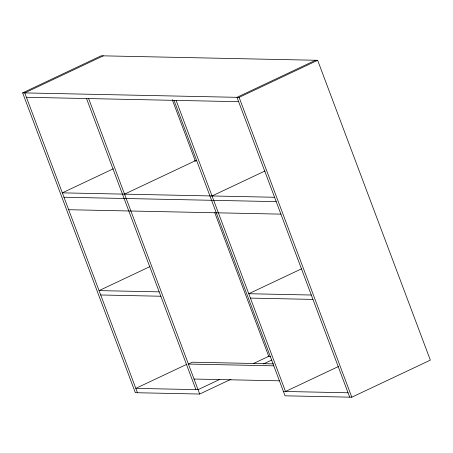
<?xml version="1.0" encoding="UTF-8"?>
<svg xmlns="http://www.w3.org/2000/svg" width="453" height="453" viewBox="0 0 453 453"><rect width="100%" height="100%" fill="white"/><g stroke="black" fill="none" stroke-linecap="round" stroke-linejoin="round"><path stroke-width="0.68" d="M230.979 379.269L199.682 394.036L135.351 392.7L22.65 92.865L101.2 55.798L317.649 60.3L430.35 360.135L351.8 397.202L285.062 395.814L174.003 100.351M103.307 55.844L24.756 92.905L137.457 392.74M315.543 60.26L236.993 97.321L349.693 397.156M22.65 92.865L239.099 97.367L317.649 60.3M113.273 168.81L62.321 192.853L274.558 197.27M124.552 194.144L195.249 160.787M212.032 195.968L265.033 170.957M150.017 266.568L99.065 290.611L159.19 291.862M301.641 268.782L248.776 293.725L311.307 295.028M186.902 364.263L135.809 388.368L198.04 389.665L219.756 379.416M253.454 363.516L268.929 356.217M263.544 363.901L271.851 359.988M338.385 366.539L285.52 391.483L176.109 100.396M26.399 97.282L238.635 101.693M194.569 160.775L196.687 160.821M63.964 197.225L276.205 201.642M68.658 209.716L280.9 214.133M100.708 294.982L160.832 296.234M250.418 298.097L312.949 299.399M268.057 356.29L270.888 356.352M273.482 363.889L192.338 362.202L188.414 364.053L273.788 365.826M194.048 379.042L279.427 380.82M283.414 391.437L348.051 392.785M239.099 97.367L351.8 397.202M172.253 99.62L195.379 161.143M214.779 212.746L268.737 356.307M88.629 98.573L199.682 394.036M86.523 98.533L195.934 389.62"/></g></svg>
